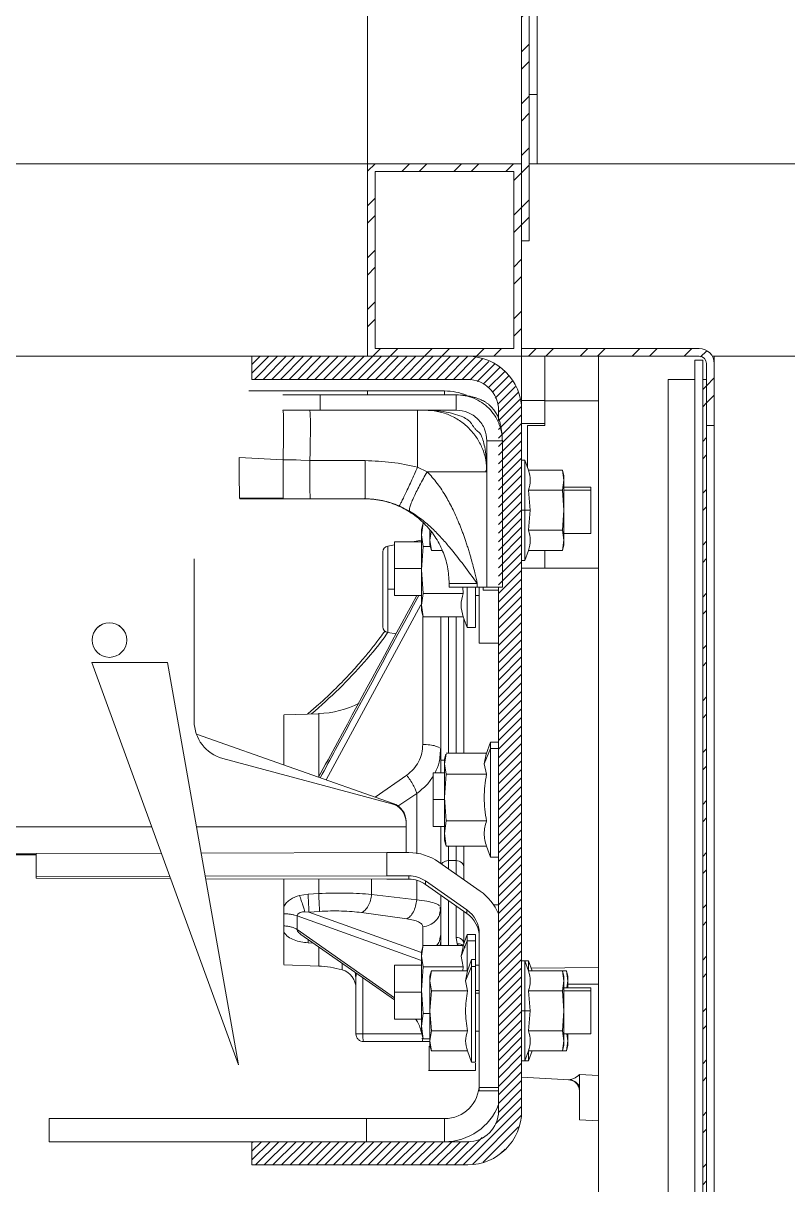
# Model space of a CAD drawing. Header units: millimetres. Extents: x -16985 to -606, y 2122 to 9380.
# Drawn here: x -1664.7 to -1466.2, y 4973 to 5274.7 of the extents above; entities that cross this region are included whole.
import ezdxf

# ---------------------------------------------------------------- set-up
doc = ezdxf.new("R2010")
doc.units = ezdxf.units.MM
doc.linetypes.add('K5LT32768', pattern=[0])
doc.linetypes.add('K5LT_THIN', pattern=[0])
pattern_1 = [(45, (0, 0), (-6.735192, 6.735192), []), (45, (4.49, 0), (-6.735192, 6.735192), [])]

msp = doc.modelspace()

# ---------------------------------------------------------------- hatches: boundary and pattern name
h = msp.add_hatch()
h.set_pattern_fill('ANSI32_ISO', style=0, pattern_type=0)
h.set_pattern_definition(pattern_1)
h.paths.add_polyline_path([(-1535.29, 5218.19), (-1533.29, 5218.19), (-1533.29, 5368.19), (-1535.29, 5368.19)])
h = msp.add_hatch()
h.set_pattern_fill('ANSI32_ISO', style=0, pattern_type=0)
h.set_pattern_definition(pattern_1)
h.paths.add_polyline_path([(-1535.29, 5238.19), (-1575.29, 5238.19), (-1575.29, 5188.19), (-1535.29, 5188.19)])
h.paths.add_polyline_path([(-1573.29, 5190.19), (-1573.29, 5236.19), (-1537.29, 5236.19), (-1537.29, 5190.19)])
h = msp.add_hatch()
h.set_pattern_fill('ANSI32_ISO', style=0, pattern_type=0)
h.set_pattern_definition(pattern_1)
h.paths.add_polyline_path([(-1485.29, 5170.19), (-1485.29, 5186.29), (-1486.07, 5188.63), (-1488.1, 5190.03), (-1489.19, 5190.19), (-1535.29, 5190.19), (-1535.29, 5188.19), (-1489.19, 5188.19), (-1487.7, 5187.46), (-1487.29, 5186.29), (-1487.29, 5170.19)])
h = msp.add_hatch()
h.set_pattern_fill('ANSI31_ISO', style=0, pattern_type=0)
h.set_pattern_definition([(45, (0, 0), (-1.122532, 1.122532), [])])
h.paths.add_polyline_path([(-1605.29, 5188.19), (-1605.29, 5182.19), (-1549.29, 5182.19), (-1545.83, 5181.4), (-1543.04, 5179.18), (-1541.5, 5175.98), (-1541.29, 5174.19), (-1541.29, 4992.19), (-1542.08, 4988.72), (-1544.3, 4985.94), (-1547.5, 4984.39), (-1549.29, 4984.19), (-1605.29, 4984.19), (-1605.29, 4978.19), (-1549.29, 4978.19), (-1544.64, 4978.98), (-1540.52, 4981.27), (-1537.4, 4984.8), (-1535.62, 4989.17), (-1535.29, 4992.19), (-1535.29, 5174.19), (-1536.09, 5178.84), (-1538.38, 5182.96), (-1541.91, 5186.08), (-1546.28, 5187.86), (-1549.29, 5188.19)])
h = msp.add_hatch()
h.set_pattern_fill('ANSI32_ISO', style=0, pattern_type=0)
h.set_pattern_definition(pattern_1)
h.paths.add_polyline_path([(-1487.29, 4794.19), (-1487.29, 5182.19), (-1488.29, 5182.19), (-1488.29, 4794.19)])

# ---------------------------------------------------------------- linework, layer by layer
at = {"color": 7, "linetype": 'K5LT_THIN', "lineweight": 18}
for p, q in [((-1535.29, 5218.19), (-1535.29, 5368.19)), ((-1533.29, 5218.19), (-1533.29, 5368.19)), ((-1575.29, 5348.19), (-1575.29, 5238.19)), ((-1531.29, 5330.19), (-1531.29, 5256.19)), ((-1531.29, 5256.19), (-1533.29, 5256.19)), ((-1531.29, 5256.19), (-1531.29, 5238.19)), ((-2315.29, 5238.19), (-1575.29, 5238.19)), ((-1575.29, 5238.19), (-1575.29, 5188.19)), ((-1535.29, 5238.19), (-1575.29, 5238.19)), ((-1535.29, 5188.19), (-1535.29, 5238.19)), ((-1533.29, 5238.19), (-862.71, 5238.19)), ((-1537.29, 5236.19), (-1573.29, 5236.19)), ((-1573.29, 5236.19), (-1573.29, 5190.19)), ((-1537.29, 5190.19), (-1537.29, 5236.19)), ((-1535.29, 5218.19), (-1533.29, 5218.19)), ((-1573.29, 5190.19), (-1537.29, 5190.19)), ((-1535.29, 5188.19), (-1535.29, 5190.19)), ((-1489.19, 5190.19), (-1535.29, 5190.19)), ((-2315.29, 5188.19), (-1575.29, 5188.19)), ((-1627.34, 5188.19), (-1605.29, 5188.19)), ((-1605.29, 5182.19), (-1605.29, 5188.19)), ((-1605.29, 5188.19), (-1549.29, 5188.19)), ((-1575.29, 5188.19), (-1535.29, 5188.19)), ((-1489.19, 5188.19), (-1535.29, 5188.19)), ((-1535.29, 5188.19), (-1535.29, 5176.69)), ((-1529.29, 5188.19), (-1529.29, 5176.69)), ((-1515.29, 4758.19), (-1515.29, 5188.19)), ((-1488.29, 5187.19), (-1490.29, 5187.19)), ((-1490.29, 4789.19), (-1490.29, 5187.19)), ((-1488.29, 5182.19), (-1488.29, 5187.19)), ((-1487.29, 5170.19), (-1487.29, 5186.29)), ((-1485.79, 5188.19), (-865.97, 5188.19)), ((-1485.79, 5188.19), (-1485.29, 5188.19)), ((-1485.29, 5186.29), (-1485.29, 5188.19)), ((-1485.29, 5170.19), (-1485.29, 5186.29)), ((-1549.29, 5182.19), (-1605.29, 5182.19)), ((-1497.29, 5182.19), (-1497.29, 4794.19)), ((-1497.29, 5182.19), (-1490.29, 5182.19)), ((-1488.29, 5182.19), (-1488.29, 4794.19)), ((-1487.29, 5182.19), (-1488.29, 5182.19)), ((-1487.29, 4794.19), (-1487.29, 5182.19)), ((-1606.11, 5179.19), (-1575.3, 5179.19)), ((-1597.27, 5178.19), (-1587.54, 5178.19)), ((-1587.54, 5178.19), (-1587.54, 5174.19)), ((-1587.54, 5178.19), (-1552.29, 5178.19)), ((-1555.3, 5179.19), (-1575.3, 5179.19)), ((-1575.3, 5179.19), (-1575.3, 5178.19)), ((-1552.29, 5174.19), (-1552.29, 5178.19)), ((-1552.29, 5178.19), (-1552.29, 5178.19)), ((-1529.29, 5176.69), (-1535.29, 5176.69)), ((-1535.29, 5176.69), (-1535.29, 5174.19)), ((-1529.29, 5176.69), (-1529.29, 5170.69)), ((-1529.29, 5170.19), (-1529.29, 5176.59)), ((-1587.54, 5174.19), (-1597.27, 5174.19)), ((-1587.54, 5174.19), (-1552.29, 5174.19)), ((-1541.29, 5171.6), (-1541.29, 5174.19)), ((-1535.29, 5174.19), (-1535.29, 4992.19)), ((-1529.29, 5170.69), (-1535.29, 5170.69)), ((-1533.79, 5170.19), (-1529.29, 5170.19)), ((-1533.79, 5159.26), (-1533.79, 5170.19)), ((-1485.29, 5170.19), (-1487.29, 5170.19)), ((-1485.29, 4806.19), (-1485.29, 5170.19)), ((-1540.29, 5166.19), (-1544.29, 5166.19)), ((-1544.29, 5166.19), (-1544.29, 5128.19)), ((-1540.29, 5166.19), (-1540.29, 5128.19)), ((-1597.22, 5161.29), (-1608.61, 5161.93)), ((-1597.22, 5161.36), (-1590.25, 5161.16)), ((-1597.22, 5161.36), (-1597.22, 5161.3)), ((-1593.79, 5161.26), (-1597.22, 5161.31)), ((-1575.87, 5161.09), (-1590.25, 5161.21)), ((-1590.25, 5161.16), (-1590.25, 5161.21)), ((-1590.25, 5161.16), (-1590.25, 5161.21)), ((-1575.87, 5161.13), (-1590.25, 5161.13)), ((-1559.8, 5158.19), (-1562.29, 5159.41)), ((-1534.49, 5161.19), (-1535.29, 5161.19)), ((-1533.54, 5158.58), (-1534.49, 5161.19)), ((-1534.49, 5148.19), (-1534.49, 5161.19)), ((-1533.54, 5158.58), (-1524.67, 5158.58)), ((-1524.29, 5157.19), (-1524.67, 5158.59)), ((-1524.67, 5158.58), (-1524.29, 5155.98)), ((-1544.29, 5158.19), (-1544.66, 5158.19)), ((-1544.31, 5157.19), (-1544.31, 5157.19)), ((-1524.29, 5155.98), (-1524.67, 5153.38)), ((-1524.29, 5157.19), (-1524.29, 5155.98)), ((-1524.29, 5155.98), (-1524.29, 5148.19)), ((-1533.04, 5148.19), (-1533.54, 5153.38)), ((-1533.54, 5153.38), (-1524.67, 5153.38)), ((-1524.67, 5153.38), (-1524.29, 5148.19)), ((-1517.29, 5154.19), (-1524.29, 5154.19)), ((-1517.29, 5154.19), (-1517.29, 5153.38)), ((-1517.29, 5153.38), (-1517.29, 5142.19)), ((-1608.49, 5151.34), (-1608.49, 5151.37)), ((-1608.49, 5151.36), (-1597.19, 5151.3)), ((-1608.47, 5151.19), (-1608.47, 5151.19)), ((-1608.47, 5151.19), (-1597.18, 5151.19)), ((-1597.18, 5151.19), (-1590.2, 5151.19)), ((-1597.18, 5151.19), (-1597.18, 5151.19)), ((-1597.18, 5151.19), (-1590.2, 5151.19)), ((-1590.2, 5151.19), (-1575.96, 5151.19)), ((-1590.2, 5151.19), (-1575.95, 5151.19)), ((-1575.96, 5151.19), (-1575.96, 5151.19)), ((-1575.96, 5151.19), (-1575.96, 5151.19)), ((-1564.35, 5147.95), (-1567.08, 5149.34)), ((-1534.49, 5148.19), (-1533.04, 5148.19)), ((-1534.49, 5148.19), (-1534.49, 5135.19)), ((-1533.54, 5142.99), (-1533.04, 5148.19)), ((-1524.29, 5148.19), (-1524.67, 5142.99)), ((-1524.29, 5148.19), (-1524.29, 5140.39)), ((-1560.86, 5144.81), (-1561.29, 5143.19)), ((-1561.29, 5141.78), (-1560.86, 5144.81)), ((-1561.29, 5140.45), (-1563.62, 5140.04)), ((-1561.29, 5141.78), (-1561.29, 5143.19)), ((-1561.29, 5132.69), (-1561.29, 5141.78)), ((-1560.86, 5138.75), (-1561.29, 5141.78)), ((-1559.09, 5140.39), (-1559.09, 5142.93)), ((-1559.09, 5140.39), (-1558.78, 5142.57)), ((-1558.72, 5137.79), (-1559.09, 5140.39)), ((-1559.09, 5139.19), (-1559.09, 5140.39)), ((-1533.54, 5142.99), (-1524.67, 5142.99)), ((-1524.67, 5142.99), (-1524.29, 5140.39)), ((-1524.29, 5140.39), (-1524.67, 5137.79)), ((-1524.29, 5142.19), (-1517.29, 5142.19)), ((-1524.29, 5140.39), (-1524.29, 5139.19)), ((-1571.29, 5127.69), (-1571.29, 5137.43)), ((-1568.25, 5139.22), (-1570.05, 5138.91)), ((-1561.29, 5140.04), (-1568.25, 5140.04)), ((-1568.25, 5133.04), (-1568.25, 5140.04)), ((-1561.29, 5132.69), (-1560.86, 5138.75)), ((-1558.98, 5138.75), (-1560.86, 5138.75)), ((-1559.09, 5139.19), (-1558.7, 5137.74)), ((-1555.88, 5137.79), (-1558.72, 5137.79)), ((-1534.49, 5135.19), (-1533.54, 5137.79)), ((-1533.54, 5137.79), (-1524.67, 5137.79)), ((-1529.29, 5137.79), (-1529.29, 5133.19)), ((-1524.67, 5137.78), (-1524.29, 5139.19)), ((-1620.29, 5135.59), (-1620.29, 5093.41)), ((-1535.29, 5135.19), (-1534.49, 5135.19)), ((-1568.25, 5126.04), (-1568.25, 5133.04)), ((-1561.29, 5123.59), (-1561.29, 5132.69)), ((-1560.86, 5126.62), (-1561.29, 5132.69)), ((-1529.29, 5133.19), (-1535.29, 5133.19)), ((-1515.29, 5133.19), (-1529.29, 5133.19)), ((-1554.1, 5129.19), (-1546.79, 5129.19)), ((-1554.1, 5128.19), (-1554.1, 5129.19)), ((-1546.79, 5129.19), (-1546.79, 5128.19)), ((-1571.29, 5117.95), (-1571.29, 5127.69)), ((-1568.25, 5126.04), (-1561.29, 5126.04)), ((-1561.29, 5123.59), (-1560.86, 5126.62)), ((-1550.42, 5126.62), (-1560.86, 5126.62)), ((-1554.1, 5128.19), (-1546.79, 5128.19)), ((-1550.57, 5128.19), (-1550.42, 5126.62)), ((-1549.39, 5128.19), (-1549.39, 5117.74)), ((-1547.29, 5128.19), (-1547.29, 5117.74)), ((-1547.29, 5126.04), (-1546.3, 5126.04)), ((-1546.79, 5128.19), (-1544.29, 5128.19)), ((-1546.3, 5113.69), (-1546.3, 5128.19)), ((-1545.29, 5127.43), (-1545.29, 5128.23)), ((-1541.29, 5127.43), (-1545.29, 5127.43)), ((-1544.29, 5128.19), (-1540.29, 5128.19)), ((-1543.94, 5128.19), (-1543.35, 5128.19)), ((-1541.29, 4992.19), (-1541.29, 5128.19)), ((-1560.86, 5120.56), (-1561.29, 5123.59)), ((-1561.29, 5122.19), (-1561.29, 5123.59)), ((-1561.29, 5122.19), (-1560.85, 5120.54)), ((-1550.42, 5120.56), (-1560.86, 5120.56)), ((-1556.29, 5083.38), (-1556.29, 5120.56)), ((-1556.29, 5091.72), (-1556.29, 5120.56)), ((-1556.29, 5119.47), (-1556.29, 5119.47)), ((-1550.42, 5120.56), (-1549.39, 5117.74)), ((-1550.29, 5085.15), (-1550.29, 5120.21)), ((-1570.05, 5116.47), (-1567.89, 5116.09)), ((-1549.39, 5117.74), (-1547.29, 5117.74)), ((-1541.29, 5113.69), (-1546.3, 5113.69)), ((-1646.84, 5108.65), (-1627.24, 5108.65)), ((-1608.82, 5004.19), (-1646.84, 5108.65)), ((-1627.24, 5108.65), (-1608.82, 5004.19)), ((-1556.29, 5098.99), (-1556.29, 5098.99)), ((-1587.93, 5095.37), (-1597.05, 5095.06)), ((-1597.04, 5082.04), (-1597.04, 5095.02)), ((-1568.63, 5072.05), (-1619.7, 5090.01)), ((-1556.29, 5086.08), (-1556.47, 5084.62)), ((-1556.45, 5086.3), (-1556.29, 5086.08)), ((-1556.41, 5084.62), (-1556.37, 5086.3)), ((-1543.39, 5086.34), (-1545.01, 5082.38)), ((-1543.39, 5087.99), (-1544.53, 5084.86)), ((-1541.29, 5087.99), (-1543.39, 5087.99)), ((-1543.39, 5087.99), (-1543.39, 5086.34)), ((-1543.39, 5058.09), (-1543.39, 5086.34)), ((-1541.29, 5086.34), (-1543.39, 5086.34)), ((-1612.88, 5083.75), (-1569, 5071.99)), ((-1597.04, 5082.04), (-1597.04, 5084.99)), ((-1556.29, 5080.04), (-1556.29, 5083.38)), ((-1554.94, 5084.85), (-1555.29, 5083.54)), ((-1555.29, 5082.38), (-1554.91, 5084.84)), ((-1555.29, 5082.38), (-1555.29, 5083.54)), ((-1544.43, 5085.15), (-1554.86, 5085.15)), ((-1544.49, 5084.84), (-1545.01, 5082.38)), ((-1555.29, 5080.04), (-1558.25, 5080.04)), ((-1558.25, 5073.04), (-1558.25, 5080.04)), ((-1555.29, 5073.56), (-1555.29, 5082.38)), ((-1554.86, 5079.62), (-1555.29, 5082.38)), ((-1545.01, 5082.38), (-1544.42, 5079.62)), ((-1555.29, 5073.56), (-1554.86, 5079.62)), ((-1544.42, 5079.62), (-1554.86, 5079.62)), ((-1558.25, 5066.04), (-1558.25, 5073.04)), ((-1554.86, 5067.51), (-1555.29, 5073.56)), ((-1555.29, 5064.22), (-1555.29, 5073.56)), ((-1565.29, 5066), (-1565.29, 5067.16)), ((-1565.29, 5059.28), (-1565.29, 5066)), ((-1558.25, 5066.04), (-1555.29, 5066.04)), ((-1556.29, 5056.48), (-1556.29, 5066.04)), ((-1555.29, 5064.22), (-1554.86, 5067.51)), ((-1544.42, 5067.51), (-1554.86, 5067.51)), ((-1554.86, 5060.93), (-1555.29, 5064.22)), ((-1555.29, 5062.54), (-1555.29, 5064.22)), ((-1555.29, 5062.54), (-1554.94, 5061.23)), ((-1661.29, 5059.02), (-1628.81, 5059.11)), ((-1661.29, 5059.02), (-1661.29, 5053.02)), ((-1618.51, 5059.14), (-1570.29, 5059.28)), ((-1570.29, 5059.28), (-1570.29, 5053.28)), ((-1564.55, 5059.28), (-1570.29, 5059.28)), ((-1554.91, 5061.24), (-1554.86, 5060.93)), ((-1544.42, 5060.93), (-1554.86, 5060.93)), ((-1550.29, 5055.6), (-1550.29, 5060.93)), ((-1544.43, 5060.93), (-1543.39, 5058.09)), ((-1661.29, 5058.7), (-1757.79, 5058.7)), ((-1546.05, 5049.31), (-1556.81, 5056.84)), ((-1554.29, 5057.2), (-1552.29, 5057.2)), ((-1543.39, 5058.09), (-1541.29, 5058.09)), ((-1626.63, 5053.12), (-1661.29, 5053.02)), ((-1661.29, 5052.64), (-1661.29, 5053.02)), ((-1570.29, 5053.28), (-1617.45, 5053.15)), ((-1570.29, 5053.28), (-1564.55, 5053.28)), ((-1564.55, 5052.38), (-1564.55, 5053.28)), ((-1550.29, 5052.28), (-1550.29, 5055.6)), ((-1661.29, 5052.64), (-1626.42, 5052.54)), ((-1617.34, 5052.52), (-1570.29, 5052.38)), ((-1597.04, 5045.27), (-1597.04, 5052.37)), ((-1597.04, 5048.19), (-1597.04, 5052.37)), ((-1570.29, 5052.38), (-1564.55, 5052.38)), ((-1560.25, 5051.93), (-1549.49, 5044.4)), ((-1560.25, 5051.02), (-1560.25, 5051.93)), ((-1560.25, 5051.02), (-1549.49, 5043.5)), ((-1592.94, 5048.19), (-1590.73, 5048.53)), ((-1587.97, 5048.67), (-1590.73, 5048.53)), ((-1562.53, 5047.03), (-1574.23, 5048.45)), ((-1556.29, 5035.12), (-1556.29, 5048.26)), ((-1597.04, 5043.42), (-1597.04, 5045.27)), ((-1591.57, 5043.92), (-1590.56, 5043.84)), ((-1587.79, 5044.02), (-1590.56, 5043.84)), ((-1587.79, 5044.01), (-1590.56, 5043.84)), ((-1556.46, 5045.14), (-1556.29, 5044.83)), ((-1556.29, 5044.83), (-1556.45, 5044.03)), ((-1556.37, 5044.01), (-1556.39, 5045.13)), ((-1550.29, 5035.69), (-1550.29, 5044.06)), ((-1549.49, 5043.5), (-1549.49, 5044.4)), ((-1541.29, 5045.69), (-1542.52, 5045.69)), ((-1597.04, 5043.42), (-1597.04, 5040.27)), ((-1593.53, 5042.84), (-1593.53, 5039.31)), ((-1565.1, 5042.09), (-1576.81, 5043.71)), ((-1597.04, 5038.64), (-1597.04, 5040.27)), ((-1597.04, 5040.19), (-1597.04, 5040.19)), ((-1597.04, 5030.21), (-1597.04, 5038.64)), ((-1592.58, 5038.05), (-1568.25, 5021.03)), ((-1556.45, 5037.22), (-1556.29, 5038.01)), ((-1549.39, 5037.99), (-1550.53, 5034.86)), ((-1547.29, 5037.99), (-1549.39, 5037.99)), ((-1549.39, 5037.99), (-1549.39, 5036.34)), ((-1547.29, 5037.99), (-1547.29, 5036.34)), ((-1546.29, 5038.25), (-1546.29, 4998.28)), ((-1560.94, 5034.85), (-1561.29, 5033.54)), ((-1561.29, 5032.38), (-1560.91, 5034.84)), ((-1550.43, 5035.15), (-1560.86, 5035.15)), ((-1556.31, 5035.15), (-1556.34, 5035.58)), ((-1551.98, 5035.56), (-1552.29, 5037.28)), ((-1549.39, 5036.34), (-1551.01, 5032.38)), ((-1550.49, 5034.84), (-1551.01, 5032.38)), ((-1550.29, 5035.69), (-1550.28, 5035.59)), ((-1550.07, 5034.59), (-1550.18, 5035.1)), ((-1549.39, 5028.58), (-1549.39, 5036.34)), ((-1547.29, 5036.34), (-1549.39, 5036.34)), ((-1547.29, 5031.49), (-1547.29, 5036.34)), ((-1546.3, 5037.78), (-1546.3, 5023.47)), ((-1561.29, 5032.38), (-1561.29, 5033.54)), ((-1561.29, 5023.56), (-1561.29, 5032.38)), ((-1560.86, 5029.62), (-1561.29, 5032.38)), ((-1551.01, 5032.38), (-1550.42, 5029.62)), ((-1597.05, 5030.12), (-1587.93, 5029.81)), ((-1561.29, 5030.04), (-1568.25, 5030.04)), ((-1568.25, 5023.04), (-1568.25, 5030.04)), ((-1561.29, 5023.56), (-1560.86, 5029.62)), ((-1550.42, 5029.62), (-1560.86, 5029.62)), ((-1550.42, 5029.62), (-1550.52, 5028.58)), ((-1548.29, 5029.7), (-1549.86, 5025.98)), ((-1548.29, 5031.49), (-1549.35, 5028.58)), ((-1547.29, 5031.49), (-1548.29, 5031.49)), ((-1548.29, 5031.49), (-1548.29, 5029.7)), ((-1548.29, 5004.89), (-1548.29, 5029.7)), ((-1547.29, 5029.7), (-1548.29, 5029.7)), ((-1547.29, 5031.49), (-1547.29, 5029.7)), ((-1546.3, 5030.04), (-1547.29, 5030.04)), ((-1547.29, 5004.89), (-1547.29, 5029.7)), ((-1534.49, 5031.19), (-1535.29, 5031.19)), ((-1533.54, 5028.58), (-1534.49, 5031.19)), ((-1533.5, 5031.19), (-1534.49, 5031.19)), ((-1534.49, 5018.19), (-1534.49, 5031.19)), ((-1532.56, 5028.58), (-1533.5, 5031.19)), ((-1533.5, 5028.58), (-1533.5, 5031.19)), ((-1578.29, 5026.8), (-1578.41, 5027.41)), ((-1578.32, 5027.47), (-1578.25, 5027.48)), ((-1578.29, 5026.8), (-1578.25, 5027.48)), ((-1578.29, 5012.19), (-1578.29, 5026.8)), ((-1558.7, 5028.64), (-1559.09, 5027.19)), ((-1559.09, 5025.98), (-1558.72, 5028.58)), ((-1559.09, 5025.98), (-1559.09, 5027.19)), ((-1559.09, 5018.19), (-1559.09, 5025.98)), ((-1558.72, 5023.38), (-1559.09, 5025.98)), ((-1549.35, 5028.58), (-1558.72, 5028.58)), ((-1549.35, 5028.58), (-1549.86, 5025.98)), ((-1549.86, 5025.98), (-1549.35, 5023.38)), ((-1533.54, 5028.58), (-1524.67, 5028.58)), ((-1524.29, 5027.19), (-1524.67, 5028.59)), ((-1524.67, 5028.58), (-1524.29, 5025.98)), ((-1524.67, 5028.58), (-1523.68, 5028.58)), ((-1524.29, 5025.98), (-1524.67, 5023.38)), ((-1524.29, 5027.19), (-1524.29, 5025.98)), ((-1524.29, 5025.98), (-1524.29, 5018.19)), ((-1523.3, 5027.19), (-1523.68, 5028.59)), ((-1523.68, 5028.58), (-1523.3, 5025.98)), ((-1523.3, 5025.98), (-1523.56, 5024.19)), ((-1523.3, 5027.19), (-1523.3, 5025.98)), ((-1523.3, 5025.98), (-1523.3, 5024.19)), ((-1568.25, 5016.04), (-1568.25, 5023.04)), ((-1560.86, 5017.51), (-1561.29, 5023.56)), ((-1561.29, 5014.22), (-1561.29, 5023.56)), ((-1559.09, 5018.19), (-1558.72, 5023.38)), ((-1549.35, 5023.38), (-1558.72, 5023.38)), ((-1546.29, 5023.47), (-1547.29, 5023.47)), ((-1533.04, 5018.19), (-1533.54, 5023.38)), ((-1533.54, 5023.38), (-1524.67, 5023.38)), ((-1524.67, 5023.38), (-1524.29, 5018.19)), ((-1517.29, 5024.19), (-1524.29, 5024.19)), ((-1517.29, 5024.19), (-1517.29, 5023.38)), ((-1517.29, 5023.38), (-1517.29, 5012.19)), ((-1561.29, 5014.22), (-1560.86, 5017.51)), ((-1559.09, 5017.51), (-1560.86, 5017.51)), ((-1558.72, 5012.99), (-1559.09, 5018.19)), ((-1559.09, 5010.39), (-1559.09, 5018.19)), ((-1534.49, 5018.19), (-1533.04, 5018.19)), ((-1534.49, 5018.19), (-1534.49, 5005.19)), ((-1533.54, 5012.99), (-1533.04, 5018.19)), ((-1524.29, 5018.19), (-1524.67, 5012.99)), ((-1524.29, 5018.19), (-1524.29, 5010.39)), ((-1568.25, 5016.04), (-1561.29, 5016.04)), ((-1560.86, 5010.93), (-1561.29, 5014.22)), ((-1561.29, 5012.54), (-1561.29, 5014.22)), ((-1578.29, 5012.19), (-1576.5, 5012.19)), ((-1576.5, 5012.19), (-1561.11, 5012.19)), ((-1561.29, 5012.54), (-1560.94, 5011.23)), ((-1560.91, 5011.24), (-1560.86, 5010.93)), ((-1559.09, 5010.93), (-1560.86, 5010.93)), ((-1559.09, 5010.39), (-1558.72, 5012.99)), ((-1549.35, 5012.99), (-1558.72, 5012.99)), ((-1547.29, 5012.91), (-1546.29, 5012.91)), ((-1546.3, 5012.91), (-1546.3, 4999.19)), ((-1533.54, 5012.99), (-1524.67, 5012.99)), ((-1524.67, 5012.99), (-1524.29, 5010.39)), ((-1524.29, 5012.19), (-1517.29, 5012.19)), ((-1523.56, 5012.19), (-1523.3, 5010.39)), ((-1523.3, 5012.19), (-1523.3, 5010.39)), ((-1576.29, 5010.19), (-1560.9, 5010.19)), ((-1560.94, 5010.26), (-1560.9, 5010.19)), ((-1560.94, 5010.22), (-1559.29, 5010.21)), ((-1560.9, 5010.19), (-1559.29, 5010.19)), ((-1558.72, 5007.79), (-1559.09, 5010.39)), ((-1559.09, 5009.19), (-1559.09, 5010.39)), ((-1559.09, 5009.19), (-1558.7, 5007.74)), ((-1549.35, 5007.79), (-1558.72, 5007.79)), ((-1549.35, 5007.79), (-1548.29, 5004.89)), ((-1534.49, 5005.19), (-1533.54, 5007.79)), ((-1533.54, 5007.79), (-1524.67, 5007.79)), ((-1533.5, 5005.19), (-1532.56, 5007.79)), ((-1533.5, 5007.79), (-1533.5, 5005.19)), ((-1524.29, 5010.39), (-1524.67, 5007.79)), ((-1524.67, 5007.78), (-1524.29, 5009.19)), ((-1524.67, 5007.79), (-1523.68, 5007.79)), ((-1524.29, 5010.39), (-1524.29, 5009.19)), ((-1523.3, 5010.39), (-1523.68, 5007.79)), ((-1523.68, 5007.78), (-1523.3, 5009.19)), ((-1523.3, 5010.39), (-1523.3, 5009.19)), ((-1548.29, 5004.89), (-1547.29, 5004.89)), ((-1547.29, 5002.7), (-1547.29, 5004.64)), ((-1535.29, 5005.19), (-1534.49, 5005.19)), ((-1534.49, 5005.19), (-1533.5, 5005.19)), ((-1559.46, 5002.69), (-1547.28, 5002.69)), ((-1559.29, 5002.69), (-1547.28, 5002.69)), ((-1547.28, 5002.69), (-1547.28, 5002.69)), ((-1520.25, 4998.39), (-1520.25, 5001.65)), ((-1535.29, 5000.93), (-1522.85, 5000.28)), ((-1523.01, 5000.28), (-1523.11, 5000.29)), ((-1522.44, 5000.23), (-1523.01, 5000.28)), ((-1522.85, 5000.28), (-1522.66, 5000.33)), ((-1546.29, 4998.28), (-1541.29, 4998.28)), ((-1546.29, 4997.38), (-1546.29, 4998.28)), ((-1546.29, 4997.38), (-1541.29, 4997.38)), ((-1520.25, 4997.29), (-1520.25, 4998.39)), ((-1520.25, 4989.88), (-1520.25, 4997.29)), ((-1657.97, 4990.19), (-1657.97, 4984.19)), ((-1657.97, 4990.19), (-1575.59, 4990.19)), ((-1575.59, 4984.19), (-1575.59, 4990.19)), ((-1555.3, 4990.19), (-1575.59, 4990.19)), ((-1555.3, 4984.19), (-1555.3, 4990.19)), ((-1515.29, 4989.6), (-1520.25, 4989.88)), ((-1657.97, 4984.19), (-1605.29, 4984.19)), ((-1605.29, 4978.19), (-1605.29, 4984.19)), ((-1605.29, 4984.19), (-1549.29, 4984.19)), ((-1549.29, 4978.19), (-1605.29, 4978.19))]:
    msp.add_line(p, q, dxfattribs=at)
at = {"color": 8, "linetype": 'K5LT32768', "lineweight": 15, "true_color": 0x808080}
for p, q in [((-1555.3, 5179.19), (-1555.3, 5178.19)), ((-1515.29, 5176.59), (-1529.29, 5176.59)), ((-1544.66, 5158.19), (-1559.8, 5158.19)), ((-1524.29, 5153.38), (-1517.29, 5153.38)), ((-1608.47, 5151.19), (-1608.49, 5151.34)), ((-1535.29, 5148.19), (-1534.49, 5148.19)), ((-1570.05, 5127.69), (-1570.05, 5138.91)), ((-1561.29, 5133.04), (-1568.25, 5133.04)), ((-1568.25, 5127.69), (-1570.05, 5127.69)), ((-1570.05, 5116.47), (-1570.05, 5127.69)), ((-1561.48, 5123.65), (-1586.04, 5078.17)), ((-1560.94, 5120.56), (-1560.94, 5087.39)), ((-1554.29, 5085.15), (-1554.29, 5120.56)), ((-1552.29, 5085.15), (-1552.29, 5120.56)), ((-1587.97, 5095.29), (-1587.97, 5078.88)), ((-1565.1, 5079.4), (-1573.32, 5073.7)), ((-1567.45, 5071.33), (-1562.53, 5074.68)), ((-1562.53, 5074.68), (-1562.53, 5058.99)), ((-1555.29, 5073.04), (-1558.25, 5073.04)), ((-1631.32, 5066), (-1757.79, 5066)), ((-1565.29, 5066), (-1619.72, 5066)), ((-1661.29, 5058.97), (-1757.79, 5058.97)), ((-1554.29, 5060.93), (-1554.29, 5057.2)), ((-1552.29, 5057.2), (-1552.29, 5060.93)), ((-1554.29, 5057.2), (-1554.29, 5055.08)), ((-1552.29, 5053.68), (-1552.29, 5057.2)), ((-1587.97, 5052.43), (-1587.97, 5048.67)), ((-1574.23, 5048.45), (-1574.23, 5052.39)), ((-1562.53, 5051.97), (-1562.53, 5047.03)), ((-1554.29, 5046.86), (-1554.29, 5035.15)), ((-1590.56, 5043.84), (-1561.29, 5033.35)), ((-1552.29, 5037.28), (-1552.29, 5045.46)), ((-1561.29, 5031.3), (-1593.53, 5042.84)), ((-1593.53, 5039.31), (-1568.25, 5021.61)), ((-1560.94, 5040.05), (-1560.94, 5034.84)), ((-1590.66, 5036.71), (-1590.73, 5035.88)), ((-1589.35, 5035.8), (-1590.73, 5035.88)), ((-1587.97, 5034.83), (-1587.97, 5029.84)), ((-1556.44, 5035.27), (-1556.29, 5036.16)), ((-1556.29, 5036.16), (-1556.29, 5035.12)), ((-1551.79, 5035.15), (-1551.98, 5035.56)), ((-1581.91, 5030.59), (-1581.91, 5028.84)), ((-1515.29, 5029.44), (-1532.81, 5029.28)), ((-1576.5, 5012.19), (-1576.5, 5026.8)), ((-1561.29, 5023.04), (-1568.25, 5023.04)), ((-1547.29, 5022.76), (-1546.29, 5022.76)), ((-1524.29, 5023.38), (-1517.29, 5023.38)), ((-1515.29, 5025.14), (-1523.3, 5025.14)), ((-1535.29, 5018.19), (-1534.49, 5018.19)), ((-1520.25, 5001.65), (-1515.29, 5001.4)), ((-1546.29, 4999.19), (-1546.3, 4999.19))]:
    msp.add_line(p, q, dxfattribs=at)
at = {"color": 7, "linetype": 'K5LT_THIN', "lineweight": 18}
for centre, radius, start, end in [((-1489.19, 5186.29), 3.9, 0, 90), ((-1549.29, 5174.19), 14, 0, 90), ((-1489.19, 5186.29), 1.9, 0, 90), ((-1549.29, 5174.19), 8, 0, 90), ((-1555.3, 5164.19), 15, 67.5234, 90), ((-1569.79, 5137.43), 1.5, 99.9821, 180), ((-1642.29, 5114.5), 4.5, 0.0005, 179.9995), ((-1642.29, 5114.49), 4.5, 0.0005, 179.9995), ((-1569.79, 5117.95), 1.5, 180, 259.9958), ((-1642.29, 5114.5), 4.5, 180.0005, 359.9995), ((-1588.84, 5120.36), 25, 271.9919, 297.1219), ((-1610.29, 5093.41), 10, 180.0002, 255.0004), ((-1570.29, 5067.16), 5, 0.0002, 75.0004), ((-1570.29, 5067.34), 5, 0.0002, 70.6281), ((-1564.55, 5045.78), 13.5, 55.0083, 90), ((-1564.55, 5045.78), 7.5, 55.0083, 90), ((-1564.55, 5044.88), 7.5, 55.0083, 90), ((-1553.79, 5038.25), 13.5, 22.1919, 55.0083), ((-1553.79, 5038.25), 7.5, 0.0001, 55.0084), ((-1553.79, 5037.35), 7.5, 0.0001, 55.0084), ((-1588.84, 5004.82), 25, 73.8959, 87.9914), ((-1583.29, 5024.04), 5, 0, 73.8959), ((-1555.3, 4999.19), 9, 270, 0), ((-1555.3, 4999.19), 15, 270, 339.0888), ((-1549.29, 4992.19), 8, 270, 0), ((-1549.29, 4992.19), 14, 270, 0)]:
    msp.add_arc(centre, radius, start, end, dxfattribs=at)
for points, knots in [([(-1552.29, 5178.19), (-1551.51, 5178.14), (-1549.94, 5178.05), (-1547.67, 5177.34), (-1545.58, 5176.23), (-1543.75, 5174.73), (-1542.25, 5172.9), (-1541.14, 5170.81), (-1540.43, 5168.54), (-1540.34, 5166.97), (-1540.29, 5166.19)], [0, 0, 0, 0, 0.125005, 0.25, 0.374999, 0.5, 0.625001, 0.75, 0.874995, 1, 1, 1, 1]), ([(-1540.35, 5167.36), (-1540.35, 5167.41), (-1540.36, 5167.49), (-1540.37, 5167.63), (-1540.39, 5167.78), (-1540.4, 5167.93), (-1540.42, 5168.09), (-1540.43, 5168.27), (-1540.46, 5168.47), (-1540.48, 5168.67), (-1540.51, 5168.91), (-1540.55, 5169.2), (-1540.6, 5169.55), (-1540.67, 5169.91), (-1540.74, 5170.28), (-1540.83, 5170.67), (-1540.94, 5171.1), (-1541.09, 5171.58), (-1541.25, 5172.05), (-1541.45, 5172.53), (-1541.68, 5173.01), (-1542.05, 5173.67), (-1542.7, 5174.6), (-1543.55, 5175.46), (-1544.33, 5176.06), (-1544.95, 5176.45), (-1545.57, 5176.79), (-1546.19, 5177.06), (-1546.8, 5177.29), (-1547.34, 5177.46), (-1547.83, 5177.6), (-1548.28, 5177.71), (-1548.72, 5177.8), (-1549.13, 5177.88), (-1549.5, 5177.94), (-1549.83, 5177.99), (-1550.12, 5178.03), (-1550.36, 5178.05), (-1550.55, 5178.07), (-1550.7, 5178.09), (-1550.85, 5178.11), (-1550.99, 5178.12), (-1551.07, 5178.12), (-1551.12, 5178.13)], [0, 0, 0, 0, 0.053534, 0.100849, 0.142707, 0.179797, 0.21274, 0.248881, 0.280178, 0.307337, 0.330974, 0.362745, 0.388433, 0.409272, 0.426249, 0.440129, 0.453991, 0.464785, 0.473182, 0.479714, 0.484836, 0.48901, 0.497206, 0.50768, 0.513383, 0.519836, 0.527501, 0.536868, 0.548505, 0.56311, 0.577521, 0.594974, 0.61623, 0.642245, 0.674203, 0.706489, 0.745204, 0.791818, 0.824298, 0.860751, 0.90175, 0.947933, 1, 1, 1, 1]), ([(-1590.25, 5161.21), (-1590.23, 5162.1), (-1590.18, 5163.88), (-1590.14, 5166.36), (-1590.12, 5168.62), (-1590.11, 5170.53), (-1590.13, 5172.09), (-1590.16, 5173.25), (-1590.22, 5174.03), (-1590.27, 5174.13), (-1590.3, 5174.18)], [0, 0, 0, 0, 0.12476, 0.249667, 0.374722, 0.499927, 0.618902, 0.741907, 0.868941, 1, 1, 1, 1]), ([(-1562.29, 5159.41), (-1562.29, 5160.4), (-1562.29, 5162.38), (-1562.29, 5165.19), (-1562.29, 5167.76), (-1562.29, 5169.99), (-1562.29, 5171.82), (-1562.29, 5173.16), (-1562.29, 5174.03), (-1562.29, 5174.13), (-1562.29, 5174.19)], [0, 0, 0, 0, 0.125, 0.249999, 0.374999, 0.499999, 0.624999, 0.75, 0.875, 1, 1, 1, 1]), ([(-1560.29, 5174.19), (-1559.25, 5174.13), (-1557.15, 5174.01), (-1554.13, 5173.06), (-1551.35, 5171.58), (-1548.91, 5169.57), (-1546.9, 5167.13), (-1545.42, 5164.35), (-1544.47, 5161.33), (-1544.35, 5159.23), (-1544.29, 5158.19)], [0, 0, 0, 0, 0.124963, 0.249986, 0.375005, 0.499998, 0.625008, 0.749973, 0.87504, 1, 1, 1, 1]), ([(-1559.76, 5174.19), (-1558.61, 5174.14), (-1556.5, 5174.04), (-1553.71, 5173.5), (-1551.56, 5172.87), (-1550.14, 5172.25), (-1549.3, 5171.73), (-1548.86, 5171.37), (-1548.52, 5171.02), (-1548.27, 5170.61), (-1547.93, 5170.12), (-1547.55, 5169.61), (-1547.25, 5169.24), (-1547.04, 5169), (-1546.83, 5168.79), (-1546.54, 5168.52), (-1546.35, 5168.44), (-1546.14, 5168.21), (-1545.98, 5168), (-1545.78, 5167.64), (-1545.55, 5167.11), (-1545.2, 5166.09), (-1544.8, 5164.41), (-1544.4, 5161.91), (-1544.33, 5159.98), (-1544.29, 5158.92)], [0, 0, 0, 0, 0.136528, 0.252501, 0.341962, 0.404891, 0.42819, 0.447748, 0.465371, 0.482847, 0.51442, 0.540915, 0.552866, 0.564368, 0.575848, 0.587785, 0.614126, 0.620618, 0.627382, 0.643164, 0.663901, 0.690948, 0.766583, 0.871379, 1, 1, 1, 1]), ([(-1544.29, 5166.19), (-1544.41, 5167.24), (-1544.65, 5169.33), (-1546.5, 5171.98), (-1549.15, 5173.83), (-1551.24, 5174.07), (-1552.29, 5174.19)], [0, 0, 0, 0, 0.249996, 0.5, 0.750005, 1, 1, 1, 1]), ([(-1540.37, 5167.57), (-1540.36, 5167.49), (-1540.3, 5167.11), (-1540.3, 5166.63), (-1540.3, 5166.26)], [0, 0, 0, 0, 0.226282, 1, 1, 1, 1]), ([(-1540.34, 5167.27), (-1540.34, 5167.28), (-1540.34, 5167.29), (-1540.33, 5167.32), (-1540.33, 5167.33)], [0, 0, 0, 0, 0.57399, 1, 1, 1, 1]), ([(-1597.18, 5151.19), (-1597.18, 5151.22), (-1597.19, 5151.29), (-1597.2, 5151.86), (-1597.2, 5152.77), (-1597.21, 5154.05), (-1597.21, 5155.62), (-1597.22, 5157.42), (-1597.22, 5159.32), (-1597.22, 5160.64), (-1597.22, 5161.29)], [0, 0, 0, 0, 0.119286, 0.243984, 0.372445, 0.502686, 0.632549, 0.759914, 0.882899, 1, 1, 1, 1]), ([(-1590.25, 5161.16), (-1590.25, 5160.47), (-1590.24, 5159.11), (-1590.24, 5157.2), (-1590.24, 5155.46), (-1590.23, 5153.96), (-1590.22, 5152.76), (-1590.22, 5151.88), (-1590.21, 5151.31), (-1590.2, 5151.23), (-1590.2, 5151.19)], [0, 0, 0, 0, 0.125087, 0.250244, 0.375257, 0.499999, 0.624742, 0.749757, 0.874914, 1, 1, 1, 1]), ([(-1575.87, 5161.09), (-1575.87, 5160.44), (-1575.87, 5159.11), (-1575.88, 5157.22), (-1575.89, 5155.46), (-1575.9, 5153.93), (-1575.91, 5152.69), (-1575.93, 5151.82), (-1575.94, 5151.29), (-1575.95, 5151.22), (-1575.96, 5151.19)], [0, 0, 0, 0, 0.119486, 0.244239, 0.372643, 0.502758, 0.632487, 0.759767, 0.882762, 1, 1, 1, 1]), ([(-1562.29, 5159.41), (-1564.53, 5159.89), (-1569.01, 5160.83), (-1573.58, 5161), (-1575.87, 5161.09)], [0, 0, 0, 0, 0.500012, 1, 1, 1, 1]), ([(-1562.29, 5159.41), (-1562.57, 5158.79), (-1563.13, 5157.51), (-1563.97, 5155.64), (-1564.78, 5153.87), (-1565.52, 5152.3), (-1566.14, 5151.01), (-1566.62, 5150.08), (-1566.94, 5149.49), (-1567.03, 5149.39), (-1567.08, 5149.34)], [0, 0, 0, 0, 0.117702, 0.241444, 0.369569, 0.500001, 0.630434, 0.758558, 0.882299, 1, 1, 1, 1]), ([(-1544.64, 5158.19), (-1544.54, 5158.45), (-1544.35, 5158.98), (-1544.36, 5159.51), (-1544.37, 5159.78)], [0, 0, 0, 0, 0.500244, 1, 1, 1, 1]), ([(-1533.54, 5153.38), (-1533.29, 5154.25), (-1532.78, 5155.98), (-1533.29, 5157.71), (-1533.54, 5158.58)], [0, 0, 0, 0, 0.5, 1, 1, 1, 1]), ([(-1559.8, 5158.19), (-1560.13, 5157.6), (-1560.83, 5156.41), (-1561.79, 5154.63), (-1562.67, 5152.91), (-1563.4, 5151.35), (-1563.96, 5150.02), (-1564.3, 5148.99), (-1564.45, 5148.27), (-1564.39, 5148.06), (-1564.36, 5147.95)], [0, 0, 0, 0, 0.117902, 0.241684, 0.369722, 0.5, 0.630277, 0.758315, 0.882098, 1, 1, 1, 1]), ([(-1559.8, 5158.19), (-1559.35, 5157.71), (-1558.44, 5156.74), (-1557.18, 5155.17), (-1555.97, 5153.46), (-1554.9, 5151.75), (-1553.93, 5150.03), (-1553.05, 5148.29), (-1552.17, 5146.39), (-1551.49, 5144.75), (-1550.96, 5143.41), (-1550.59, 5142.42), (-1550.21, 5141.39), (-1549.84, 5140.31), (-1549.47, 5139.19), (-1549.1, 5138.03), (-1548.75, 5136.87), (-1548.38, 5135.56), (-1547.93, 5133.93), (-1547.37, 5131.74), (-1547, 5130.1), (-1546.79, 5129.19)], [0, 0, 0, 0, 0.058861, 0.120056, 0.183758, 0.250119, 0.305839, 0.366077, 0.43088, 0.500286, 0.532039, 0.565102, 0.599476, 0.635163, 0.672165, 0.710484, 0.750121, 0.785702, 0.839208, 0.910641, 1, 1, 1, 1]), ([(-1576.16, 5151.19), (-1574.72, 5151.11), (-1571.83, 5150.94), (-1567.67, 5149.64), (-1563.84, 5147.6), (-1560.48, 5144.85), (-1557.71, 5141.5), (-1555.67, 5137.67), (-1554.35, 5133.51), (-1554.19, 5130.63), (-1554.1, 5129.19)], [0, 0, 0, 0, 0.124997, 0.249998, 0.375, 0.500002, 0.625003, 0.750004, 0.875004, 1, 1, 1, 1]), ([(-1567.08, 5149.34), (-1568.51, 5149.88), (-1571.38, 5150.95), (-1574.43, 5151.11), (-1575.96, 5151.19)], [0, 0, 0, 0, 0.500006, 1, 1, 1, 1]), ([(-1564.35, 5147.95), (-1563.26, 5147.25), (-1561.08, 5145.84), (-1558.44, 5143.47), (-1556.12, 5141.08), (-1553.35, 5137.88), (-1550.25, 5133.91), (-1547.95, 5130.76), (-1546.79, 5129.19)], [0, 0, 0, 0, 0.125044, 0.250008, 0.375177, 0.500149, 0.750068, 1, 1, 1, 1]), ([(-1533.54, 5137.79), (-1533.29, 5138.66), (-1532.78, 5140.39), (-1533.29, 5142.12), (-1533.54, 5142.99)], [0, 0, 0, 0, 0.5, 1, 1, 1, 1]), ([(-1562.51, 5126.04), (-1569.37, 5113.33), (-1577.87, 5097.6), (-1586.36, 5081.88), (-1588, 5078.86)], [0, 0, 0, 0, 0.807897, 1, 1, 1, 1]), ([(-1550.42, 5126.62), (-1550.72, 5125.61), (-1551.31, 5123.59), (-1550.72, 5121.57), (-1550.42, 5120.56)], [0, 0, 0, 0, 0.5, 1, 1, 1, 1]), ([(-1570.77, 5116.83), (-1570.86, 5116.7), (-1571.37, 5115.98), (-1572.54, 5114.42), (-1574.39, 5112.03), (-1576.81, 5109.1), (-1579.82, 5105.71), (-1583.6, 5101.82), (-1587.34, 5098.24), (-1589.95, 5096.07), (-1590.91, 5095.27)], [0, 0, 0, 0, 0.016021, 0.092862, 0.203701, 0.330086, 0.484341, 0.666848, 0.877622, 1, 1, 1, 1]), ([(-1565.1, 5079.4), (-1564.49, 5079.89), (-1563.25, 5080.88), (-1561.96, 5082.86), (-1561.1, 5085.05), (-1561, 5086.61), (-1560.94, 5087.39)], [0, 0, 0, 0, 0.249316, 0.499204, 0.74952, 1, 1, 1, 1]), ([(-1562.53, 5074.68), (-1562.61, 5074.97), (-1562.78, 5075.56), (-1563.4, 5076.8), (-1564.2, 5078.14), (-1564.81, 5078.99), (-1565.1, 5079.4)], [0, 0, 0, 0, 0.250353, 0.50934, 0.763287, 1, 1, 1, 1]), ([(-1544.42, 5079.62), (-1544.72, 5077.6), (-1545.31, 5073.56), (-1544.72, 5069.53), (-1544.42, 5067.51)], [0, 0, 0, 0, 0.5, 1, 1, 1, 1]), ([(-1544.42, 5067.51), (-1544.72, 5066.41), (-1545.31, 5064.22), (-1544.72, 5062.03), (-1544.42, 5060.93)], [0, 0, 0, 0, 0.5, 1, 1, 1, 1]), ([(-1597.04, 5045.27), (-1596.81, 5045.63), (-1596.34, 5046.35), (-1594.98, 5047.46), (-1593.75, 5047.9), (-1592.94, 5048.19)], [0, 0, 0, 0, 0.250246, 0.500738, 1, 1, 1, 1]), ([(-1591.57, 5043.92), (-1591.63, 5044.13), (-1591.75, 5044.57), (-1592.08, 5045.61), (-1592.48, 5046.85), (-1592.79, 5047.75), (-1592.94, 5048.19)], [0, 0, 0, 0, 0.241253, 0.494924, 0.751288, 1, 1, 1, 1]), ([(-1590.73, 5048.53), (-1590.7, 5048.02), (-1590.64, 5046.97), (-1590.57, 5045.55), (-1590.54, 5044.42), (-1590.55, 5044.03), (-1590.56, 5043.84)], [0, 0, 0, 0, 0.243634, 0.499991, 0.756353, 1, 1, 1, 1]), ([(-1587.97, 5048.67), (-1586.74, 5048.71), (-1584.29, 5048.79), (-1580.72, 5048.78), (-1577.31, 5048.69), (-1575.26, 5048.53), (-1574.23, 5048.45)], [0, 0, 0, 0, 0.250004, 0.5, 0.750001, 1, 1, 1, 1]), ([(-1587.79, 5044.01), (-1587.79, 5044.2), (-1587.78, 5044.58), (-1587.81, 5045.71), (-1587.88, 5047.11), (-1587.94, 5048.16), (-1587.97, 5048.67)], [0, 0, 0, 0, 0.242743, 0.498668, 0.755309, 1, 1, 1, 1]), ([(-1574.23, 5048.45), (-1574.31, 5047.93), (-1574.47, 5046.86), (-1575.07, 5045.42), (-1575.88, 5044.28), (-1576.5, 5043.89), (-1576.81, 5043.71)], [0, 0, 0, 0, 0.243387, 0.5, 0.756613, 1, 1, 1, 1]), ([(-1565.1, 5042.09), (-1564.8, 5042.28), (-1564.17, 5042.67), (-1563.35, 5043.85), (-1562.74, 5045.36), (-1562.6, 5046.48), (-1562.53, 5047.03)], [0, 0, 0, 0, 0.23744, 0.492343, 0.7514, 1, 1, 1, 1]), ([(-1593.53, 5042.85), (-1593.51, 5042.95), (-1593.47, 5043.15), (-1593.22, 5043.49), (-1592.58, 5043.87), (-1591.97, 5043.9), (-1591.57, 5043.92)], [0, 0, 0, 0, 0.116073, 0.225385, 0.491117, 1, 1, 1, 1]), ([(-1576.81, 5043.71), (-1577.63, 5043.81), (-1579.26, 5044.01), (-1582, 5044.14), (-1584.85, 5044.16), (-1586.81, 5044.06), (-1587.79, 5044.01)], [0, 0, 0, 0, 0.250864, 0.500181, 0.749902, 1, 1, 1, 1]), ([(-1560.94, 5040.05), (-1561, 5040.27), (-1561.1, 5040.71), (-1561.96, 5041.29), (-1563.26, 5041.78), (-1564.49, 5041.99), (-1565.1, 5042.09)], [0, 0, 0, 0, 0.25047, 0.500696, 0.750555, 1, 1, 1, 1]), ([(-1590.73, 5035.88), (-1591.35, 5035.94), (-1592.58, 5036.05), (-1594.35, 5036.55), (-1595.98, 5037.33), (-1596.69, 5038.2), (-1597.04, 5038.64)], [0, 0, 0, 0, 0.250322, 0.500397, 0.750373, 1, 1, 1, 1]), ([(-1533.54, 5023.38), (-1533.29, 5024.25), (-1532.78, 5025.98), (-1533.29, 5027.71), (-1533.54, 5028.58)], [0, 0, 0, 0, 0.5, 1, 1, 1, 1]), ([(-1549.35, 5023.38), (-1549.6, 5021.65), (-1550.11, 5018.19), (-1549.6, 5014.72), (-1549.35, 5012.99)], [0, 0, 0, 0, 0.5, 1, 1, 1, 1]), ([(-1549.35, 5012.99), (-1549.6, 5012.12), (-1550.11, 5010.39), (-1549.6, 5008.66), (-1549.35, 5007.79)], [0, 0, 0, 0, 0.5, 1, 1, 1, 1]), ([(-1533.54, 5007.79), (-1533.29, 5008.66), (-1532.78, 5010.39), (-1533.29, 5012.12), (-1533.54, 5012.99)], [0, 0, 0, 0, 0.5, 1, 1, 1, 1]), ([(-1559.29, 5002.71), (-1559.29, 5002.7), (-1559.29, 5002.48), (-1559.29, 5003.27), (-1559.29, 5005.22), (-1559.29, 5007.35), (-1559.29, 5008.86), (-1559.29, 5009.05)], [0, 0, 0, 0, 0.009883, 0.324726, 0.639569, 0.954412, 1, 1, 1, 1]), ([(-1522.66, 5000.28), (-1522.65, 5000.27), (-1522.61, 5000.26), (-1522.54, 5000.25), (-1522.48, 5000.23)], [0, 0, 0, 0, 0.246354, 1, 1, 1, 1])]:
    msp.add_open_spline(points, degree=3, knots=knots, dxfattribs=at)
for points in [[(-1597.27, 5174.19), (-1597.25, 5174.14), (-1597.19, 5174.05), (-1597.13, 5173.32), (-1597.09, 5172.17), (-1597.07, 5170.61), (-1597.07, 5168.68), (-1597.1, 5166.45), (-1597.15, 5164), (-1597.2, 5162.24), (-1597.22, 5161.36)], [(-1550.29, 5055.6), (-1550.32, 5055.81), (-1550.38, 5056.23), (-1550.85, 5056.76), (-1551.51, 5057.13), (-1552.03, 5057.17), (-1552.29, 5057.2)], [(-1593.53, 5042.84), (-1593.74, 5042.91), (-1594.17, 5043.06), (-1595.03, 5043.24), (-1595.99, 5043.37), (-1596.69, 5043.4), (-1597.04, 5043.42)], [(-1597.04, 5040.27), (-1596.69, 5040.24), (-1595.99, 5040.18), (-1595.03, 5039.97), (-1594.17, 5039.69), (-1593.74, 5039.44), (-1593.53, 5039.31)], [(-1550.29, 5035.69), (-1550.32, 5035.9), (-1550.38, 5036.31), (-1550.85, 5036.84), (-1551.51, 5037.21), (-1552.03, 5037.26), (-1552.29, 5037.28)], [(-1578.29, 5012.19), (-1578.26, 5011.92), (-1578.2, 5011.4), (-1577.74, 5010.74), (-1577.08, 5010.28), (-1576.55, 5010.22), (-1576.29, 5010.19)], [(-1576.29, 5010.19), (-1576.32, 5010.22), (-1576.37, 5010.28), (-1576.44, 5010.74), (-1576.49, 5011.4), (-1576.5, 5011.92), (-1576.5, 5012.19)], [(-1523.09, 5000.29), (-1522.72, 5000.23), (-1521.96, 5000.1), (-1521.03, 4999.4), (-1520.38, 4998.43), (-1520.29, 4997.67), (-1520.25, 4997.29)], [(-1522.85, 5000.28), (-1522.57, 5000.24), (-1522.01, 5000.16), (-1521.26, 4999.75), (-1520.63, 4999.16), (-1520.38, 4998.64), (-1520.25, 4998.39)]]:
    msp.add_open_spline(points, degree=3, dxfattribs=at)
at = {"color": 8, "linetype": 'K5LT32768', "lineweight": 15, "true_color": 0x808080}
for points, knots in [([(-1608.49, 5151.37), (-1608.49, 5151.37), (-1608.5, 5151.44), (-1608.52, 5151.93), (-1608.54, 5152.89), (-1608.56, 5154.27), (-1608.58, 5155.96), (-1608.6, 5157.87), (-1608.6, 5159.88), (-1608.61, 5161.26), (-1608.61, 5161.94)], [0, 0, 0, 0, 0.008771, 0.148976, 0.293768, 0.440742, 0.587264, 0.73075, 0.868921, 1, 1, 1, 1]), ([(-1587.55, 5078.7), (-1586.22, 5081.16), (-1577.7, 5096.95), (-1569.18, 5112.72), (-1561.99, 5126.04)], [0, 0, 0, 0, 0.155995, 1, 1, 1, 1]), ([(-1589.83, 5095.3), (-1587.39, 5097.45), (-1582.51, 5101.76), (-1576.08, 5108.73), (-1571.93, 5113.65), (-1570.14, 5116.32), (-1570.05, 5116.47)], [0, 0, 0, 0, 0.327421, 0.654273, 0.981545, 1, 1, 1, 1]), ([(-1556.47, 5084.62), (-1556.52, 5083.99), (-1556.64, 5082.38), (-1557.35, 5080.92), (-1557.77, 5080.04)], [0, 0, 0, 0, 0.393594, 1, 1, 1, 1]), ([(-1555.29, 5083.26), (-1555.44, 5083.27), (-1555.81, 5083.28), (-1556.2, 5083.32), (-1556.26, 5083.36), (-1556.29, 5083.38)], [0, 0, 0, 0, 0.241947, 0.620973, 1, 1, 1, 1]), ([(-1558.25, 5079.19), (-1558.76, 5078.39), (-1559.88, 5076.63), (-1561.6, 5075.37), (-1562.53, 5074.68)], [0, 0, 0, 0, 0.456007, 1, 1, 1, 1]), ([(-1554.29, 5057.2), (-1554.55, 5057.17), (-1555.07, 5057.12), (-1555.72, 5056.79), (-1555.95, 5056.46), (-1556.05, 5056.32)], [0, 0, 0, 0, 0.357056, 0.714111, 1, 1, 1, 1]), ([(-1562.53, 5047.03), (-1561.61, 5046.93), (-1559.77, 5046.72), (-1557.86, 5046.21), (-1556.8, 5045.77), (-1556.66, 5045.48), (-1556.64, 5045.44)], [0, 0, 0, 0, 0.315473, 0.630956, 0.946443, 1, 1, 1, 1]), ([(-1556.45, 5044.03), (-1556.5, 5043.71), (-1556.62, 5042.79), (-1557.57, 5041.5), (-1559.08, 5040.37), (-1560.32, 5040.15), (-1560.94, 5040.05)], [0, 0, 0, 0, 0.153856, 0.435904, 0.717952, 1, 1, 1, 1]), ([(-1592.57, 5038.06), (-1592.64, 5038.1), (-1592.85, 5038.24), (-1593.15, 5038.52), (-1593.4, 5038.85), (-1593.5, 5039.11), (-1593.52, 5039.24), (-1593.53, 5039.3)], [0, 0, 0, 0, 0.141369, 0.478119, 0.756305, 0.880733, 1, 1, 1, 1]), ([(-1557.37, 5035.15), (-1557.08, 5035.5), (-1556.58, 5036.11), (-1556.49, 5036.89), (-1556.45, 5037.22)], [0, 0, 0, 0, 0.570825, 1, 1, 1, 1]), ([(-1551.98, 5035.56), (-1551.78, 5035.57), (-1551.36, 5035.59), (-1550.79, 5035.43), (-1550.52, 5035.2), (-1550.39, 5035.09)], [0, 0, 0, 0, 0.328019, 0.673901, 1, 1, 1, 1]), ([(-1578.41, 5027.41), (-1578.41, 5027.69), (-1578.42, 5027.99), (-1578.58, 5028.24), (-1578.59, 5028.26)], [0, 0, 0, 0, 0.916243, 1, 1, 1, 1]), ([(-1578.25, 5027.48), (-1578.25, 5027.51), (-1578.24, 5027.68), (-1578.21, 5027.85), (-1578.18, 5027.98)], [0, 0, 0, 0, 0.216735, 1, 1, 1, 1]), ([(-1561.35, 5012.77), (-1561.62, 5013.8), (-1561.93, 5015.01), (-1562.76, 5015.9), (-1562.88, 5016.04)], [0, 0, 0, 0, 0.846331, 1, 1, 1, 1]), ([(-1561.07, 5011.1), (-1561.07, 5010.99), (-1561.05, 5010.65), (-1561, 5010.34), (-1560.96, 5010.28), (-1560.94, 5010.26)], [0, 0, 0, 0, 0.247732, 0.743197, 1, 1, 1, 1]), ([(-1522.66, 5000.33), (-1522.38, 5000.38), (-1521.76, 5000.48), (-1520.78, 5001.24), (-1520.25, 5001.65)], [0, 0, 0, 0, 0.452206, 1, 1, 1, 1])]:
    msp.add_open_spline(points, degree=3, knots=knots, dxfattribs=at)
msp.add_open_spline([(-1560.94, 5087.39), (-1560.33, 5087.36), (-1559.09, 5087.3), (-1557.52, 5087), (-1556.93, 5086.7), (-1556.64, 5086.56)], degree=3, dxfattribs=at)

doc.saveas('drawing.dxf')
